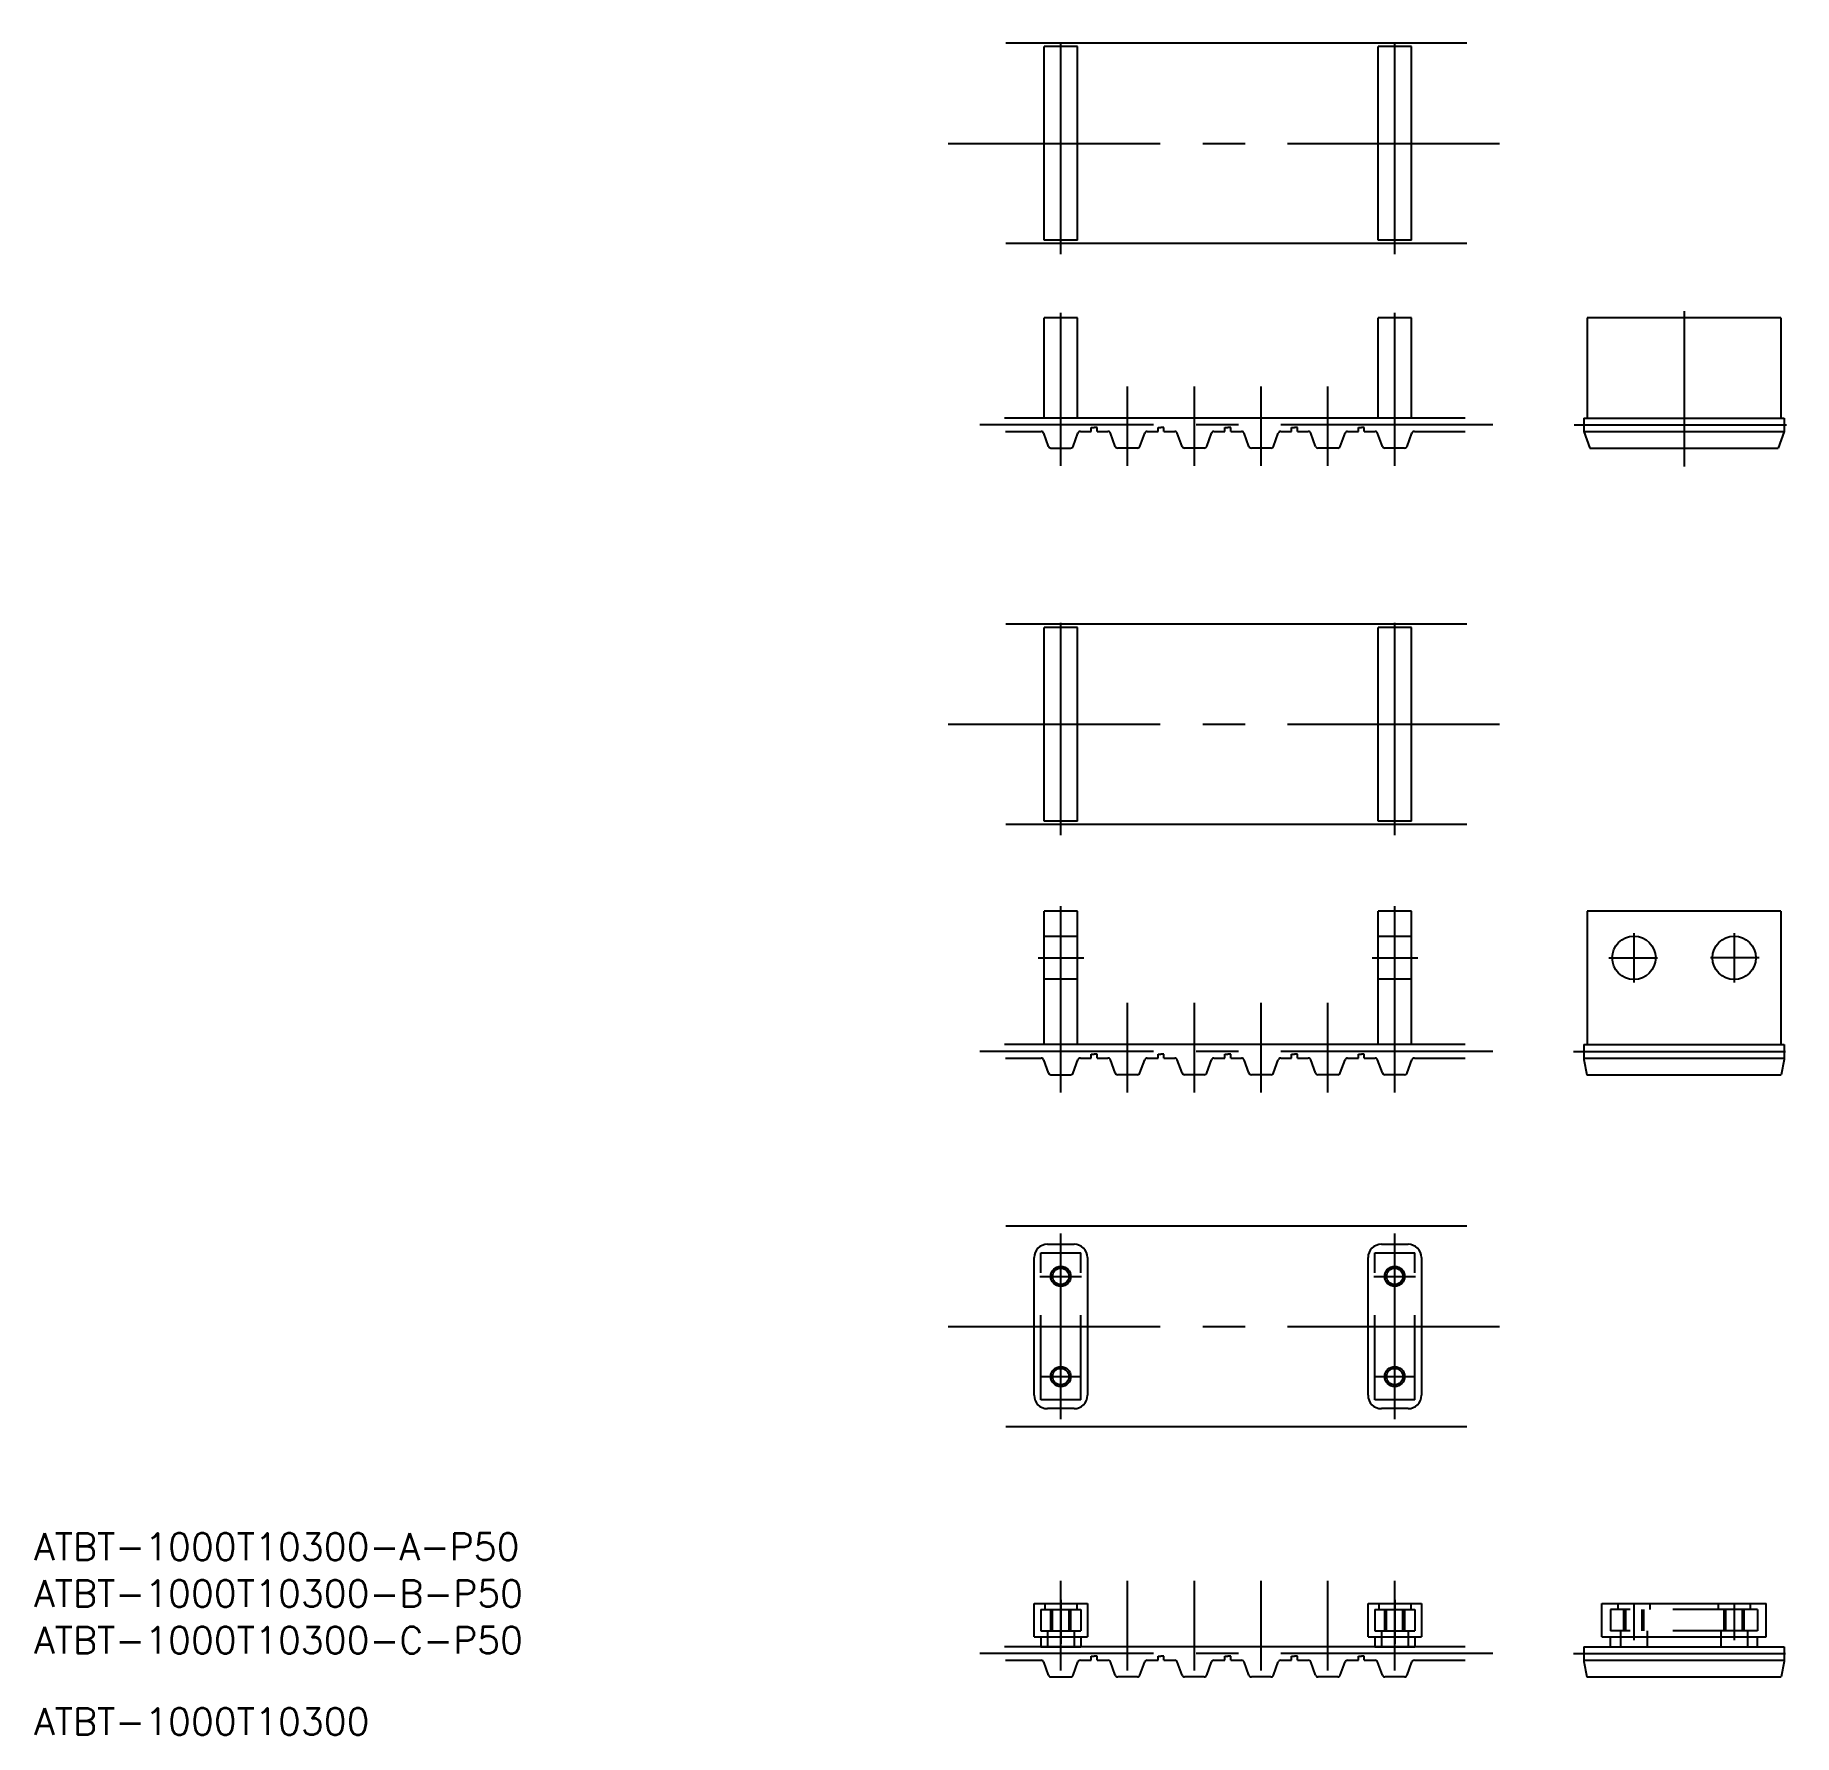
# Model space of a CAD drawing. Extents: x 337 to 600, y -115 to 140.
import ezdxf

# ---------------------------------------------------------------- set-up
doc = ezdxf.new("R2010")
doc.units = 0
doc.linetypes.add('CENTER', pattern=[50.8, 31.75, -6.35, 6.35, -6.35])
doc.linetypes.add('DASHED', pattern=[19.05, 12.7, -6.35])
doc.layers.get('0').update_dxf_attribs({"linetype": 'CONTINUOUS'})
doc.layers.add('CENTER', color=1, linetype='CENTER')
doc.styles.get("Standard").update_dxf_attribs({"font": 'txt', "bigfont": 'BIGFONT'})

msp = doc.modelspace()

# ---------------------------------------------------------------- linework, layer by layer
at = {"color": 7, "linetype": 'CONTINUOUS'}
for p, q in [((551.35, 138.35), (482.33, 138.35)), ((551.35, 108.35), (482.33, 108.35)), ((493.05, 108.85), (488.05, 108.85)), ((543.05, 108.85), (538.05, 108.85)), ((569.37, 97.24), (569.37, 82.24)), ((598.37, 97.24), (598.37, 82.24)), ((568.87, 82.24), (598.87, 82.24)), ((568.87, 82.24), (568.87, 80.24)), ((598.87, 82.24), (598.87, 80.24)), ((482.25, 80.24), (487.61, 80.24)), ((488.7, 78), (487.99, 79.98)), ((492.4, 78), (493.11, 79.98)), ((493.49, 80.24), (495.11, 80.24)), ((495.11, 80.24), (495.11, 80.83)), ((495.11, 80.83), (495.55, 80.83)), ((495.99, 80.83), (495.55, 80.83)), ((495.99, 80.24), (495.99, 80.83)), ((495.99, 80.24), (497.61, 80.24)), ((498.7, 78), (497.99, 79.98)), ((502.4, 78), (503.11, 79.98)), ((503.49, 80.24), (505.11, 80.24)), ((505.11, 80.24), (505.11, 80.83)), ((505.11, 80.83), (505.55, 80.83)), ((505.99, 80.83), (505.55, 80.83)), ((505.99, 80.24), (505.99, 80.83)), ((505.99, 80.24), (507.61, 80.24)), ((508.7, 78), (507.99, 79.98)), ((512.4, 78), (513.11, 79.98)), ((513.49, 80.24), (515.11, 80.24)), ((515.11, 80.24), (515.11, 80.83)), ((515.11, 80.83), (515.55, 80.83)), ((515.99, 80.83), (515.55, 80.83)), ((515.99, 80.83), (515.55, 80.83)), ((515.99, 80.24), (515.99, 80.83)), ((515.99, 80.24), (515.99, 80.83)), ((515.99, 80.24), (517.61, 80.24)), ((515.99, 80.24), (517.61, 80.24)), ((518.7, 78), (517.99, 79.98)), ((518.7, 78), (517.99, 79.98)), ((522.4, 78), (523.11, 79.98)), ((522.4, 78), (523.11, 79.98)), ((523.49, 80.24), (525.11, 80.24)), ((523.49, 80.24), (525.11, 80.24)), ((525.11, 80.24), (525.11, 80.83)), ((525.11, 80.83), (525.55, 80.83)), ((525.11, 80.24), (525.11, 80.83)), ((525.11, 80.83), (525.55, 80.83)), ((525.99, 80.83), (525.55, 80.83)), ((525.99, 80.83), (525.55, 80.83)), ((525.99, 80.24), (525.99, 80.83)), ((525.99, 80.24), (525.99, 80.83)), ((525.99, 80.24), (527.61, 80.24)), ((525.99, 80.24), (527.61, 80.24)), ((528.7, 78), (527.99, 79.98)), ((528.7, 78), (527.99, 79.98)), ((532.4, 78), (533.11, 79.98)), ((532.4, 78), (533.11, 79.98)), ((533.49, 80.24), (535.11, 80.24)), ((533.49, 80.24), (535.11, 80.24)), ((535.11, 80.24), (535.11, 80.83)), ((535.11, 80.83), (535.55, 80.83)), ((535.11, 80.24), (535.11, 80.83)), ((535.11, 80.83), (535.55, 80.83)), ((535.99, 80.83), (535.55, 80.83)), ((535.99, 80.24), (535.99, 80.83)), ((535.99, 80.24), (537.61, 80.24)), ((538.7, 78), (537.99, 79.98)), ((542.4, 78), (543.11, 79.98)), ((543.49, 80.24), (551.1, 80.24)), ((568.87, 80.24), (598.87, 80.24)), ((568.87, 80.24), (569.78, 77.74)), ((598.87, 80.24), (597.96, 77.74)), ((489.08, 77.74), (492.02, 77.74)), ((502.02, 77.74), (499.08, 77.74)), ((512.02, 77.74), (509.08, 77.74)), ((522.02, 77.74), (519.08, 77.74)), ((522.02, 77.74), (519.08, 77.74)), ((532.02, 77.74), (529.08, 77.74)), ((532.02, 77.74), (529.08, 77.74)), ((542.02, 77.74), (539.08, 77.74)), ((569.78, 77.74), (597.96, 77.74)), ((551.35, 51.41), (482.33, 51.41)), ((551.35, 21.41), (482.33, 21.41)), ((493.05, 21.91), (488.05, 21.91)), ((543.05, 21.91), (538.05, 21.91)), ((569.37, 8.45), (569.37, -11.55)), ((598.37, 8.45), (598.37, -11.55)), ((495.11, -13.55), (495.11, -12.96)), ((495.11, -12.96), (495.55, -12.96)), ((495.99, -12.96), (495.55, -12.96)), ((495.99, -13.55), (495.99, -12.96)), ((505.11, -13.55), (505.11, -12.96)), ((505.11, -12.96), (505.55, -12.96)), ((505.99, -12.96), (505.55, -12.96)), ((505.99, -13.55), (505.99, -12.96)), ((515.11, -13.55), (515.11, -12.96)), ((515.11, -12.96), (515.55, -12.96)), ((515.99, -12.96), (515.55, -12.96)), ((515.99, -12.96), (515.55, -12.96)), ((515.99, -13.55), (515.99, -12.96)), ((515.99, -13.55), (515.99, -12.96)), ((525.11, -13.55), (525.11, -12.96)), ((525.11, -12.96), (525.55, -12.96)), ((525.11, -13.55), (525.11, -12.96)), ((525.11, -12.96), (525.55, -12.96)), ((525.99, -12.96), (525.55, -12.96)), ((525.99, -12.96), (525.55, -12.96)), ((525.99, -13.55), (525.99, -12.96)), ((525.99, -13.55), (525.99, -12.96)), ((535.11, -13.55), (535.11, -12.96)), ((535.11, -12.96), (535.55, -12.96)), ((535.11, -13.55), (535.11, -12.96)), ((535.11, -12.96), (535.55, -12.96)), ((535.99, -12.96), (535.55, -12.96)), ((535.99, -13.55), (535.99, -12.96)), ((568.87, -11.55), (598.87, -11.55)), ((568.87, -11.55), (568.87, -13.75)), ((598.87, -11.55), (598.87, -13.75)), ((482.25, -13.55), (487.61, -13.55)), ((488.7, -15.79), (487.99, -13.81)), ((492.4, -15.79), (493.11, -13.81)), ((493.49, -13.55), (495.11, -13.55)), ((495.99, -13.55), (497.61, -13.55)), ((498.7, -15.79), (497.99, -13.81)), ((502.4, -15.79), (503.11, -13.81)), ((503.49, -13.55), (505.11, -13.55)), ((505.99, -13.55), (507.61, -13.55)), ((508.7, -15.79), (507.99, -13.81)), ((512.4, -15.79), (513.11, -13.81)), ((513.49, -13.55), (515.11, -13.55)), ((515.99, -13.55), (517.61, -13.55)), ((515.99, -13.55), (517.61, -13.55)), ((518.7, -15.79), (517.99, -13.81)), ((518.7, -15.79), (517.99, -13.81)), ((522.4, -15.79), (523.11, -13.81)), ((522.4, -15.79), (523.11, -13.81)), ((523.49, -13.55), (525.11, -13.55)), ((523.49, -13.55), (525.11, -13.55)), ((525.99, -13.55), (527.61, -13.55)), ((525.99, -13.55), (527.61, -13.55)), ((528.7, -15.79), (527.99, -13.81)), ((528.7, -15.79), (527.99, -13.81)), ((532.4, -15.79), (533.11, -13.81)), ((532.4, -15.79), (533.11, -13.81)), ((533.49, -13.55), (535.11, -13.55)), ((533.49, -13.55), (535.11, -13.55)), ((535.99, -13.55), (537.61, -13.55)), ((538.7, -15.79), (537.99, -13.81)), ((542.4, -15.79), (543.11, -13.81)), ((543.49, -13.55), (551.1, -13.55)), ((568.87, -13.55), (598.87, -13.55)), ((568.87, -13.75), (569.31, -16.05)), ((598.87, -13.75), (598.43, -16.05)), ((489.08, -16.05), (492.02, -16.05)), ((502.02, -16.05), (499.08, -16.05)), ((512.02, -16.05), (509.08, -16.05)), ((522.02, -16.05), (519.08, -16.05)), ((522.02, -16.05), (519.08, -16.05)), ((532.02, -16.05), (529.08, -16.05)), ((532.02, -16.05), (529.08, -16.05)), ((542.02, -16.05), (539.08, -16.05)), ((569.31, -16.05), (598.43, -16.05)), ((551.35, -38.73), (482.33, -38.73)), ((488.55, -41.43), (492.55, -41.43)), ((538.55, -41.43), (542.55, -41.43)), ((486.55, -64.03), (486.55, -43.43)), ((494.55, -43.43), (494.55, -64.03)), ((536.55, -64.03), (536.55, -43.43)), ((544.55, -43.43), (544.55, -64.03)), ((492.55, -66.03), (488.55, -66.03)), ((542.55, -66.03), (538.55, -66.03)), ((551.35, -68.73), (482.33, -68.73)), ((486.55, -95.19), (494.55, -95.19)), ((486.55, -100.19), (486.55, -95.19)), ((494.55, -95.19), (494.55, -100.19)), ((536.55, -95.19), (544.55, -95.19)), ((536.55, -100.19), (536.55, -95.19)), ((544.55, -95.19), (544.55, -100.19)), ((571.57, -95.19), (596.17, -95.19)), ((571.57, -100.19), (571.57, -95.19)), ((596.17, -100.19), (596.17, -95.19)), ((486.55, -100.19), (494.55, -100.19)), ((487.55, -100.19), (487.55, -101.69)), ((487.55, -101.69), (493.55, -101.69)), ((493.55, -100.19), (493.55, -101.69)), ((536.55, -100.19), (544.55, -100.19)), ((537.55, -100.19), (537.55, -101.69)), ((537.55, -101.69), (543.55, -101.69)), ((543.55, -100.19), (543.55, -101.69)), ((568.87, -101.69), (598.87, -101.69)), ((568.87, -101.69), (568.87, -103.89)), ((571.57, -100.19), (596.17, -100.19)), ((572.87, -101.69), (572.87, -100.19)), ((572.87, -101.69), (594.87, -101.69)), ((594.87, -101.69), (594.87, -100.19)), ((598.87, -101.69), (598.87, -103.89)), ((482.25, -103.69), (487.61, -103.69)), ((488.7, -105.93), (487.99, -103.95)), ((492.4, -105.93), (493.11, -103.95)), ((493.49, -103.69), (495.11, -103.69)), ((495.11, -103.69), (495.11, -103.1)), ((495.11, -103.1), (495.55, -103.1)), ((495.99, -103.1), (495.55, -103.1)), ((495.99, -103.69), (495.99, -103.1)), ((495.99, -103.69), (497.61, -103.69)), ((498.7, -105.93), (497.99, -103.95)), ((502.4, -105.93), (503.11, -103.95)), ((503.49, -103.69), (505.11, -103.69)), ((505.11, -103.69), (505.11, -103.1)), ((505.11, -103.1), (505.55, -103.1)), ((505.99, -103.1), (505.55, -103.1)), ((505.99, -103.69), (505.99, -103.1)), ((505.99, -103.69), (507.61, -103.69)), ((508.7, -105.93), (507.99, -103.95)), ((512.4, -105.93), (513.11, -103.95)), ((513.49, -103.69), (515.11, -103.69)), ((515.11, -103.69), (515.11, -103.1)), ((515.11, -103.1), (515.55, -103.1)), ((515.99, -103.1), (515.55, -103.1)), ((515.99, -103.1), (515.55, -103.1)), ((515.99, -103.69), (515.99, -103.1)), ((515.99, -103.69), (515.99, -103.1)), ((515.99, -103.69), (517.61, -103.69)), ((515.99, -103.69), (517.61, -103.69)), ((518.7, -105.93), (517.99, -103.95)), ((518.7, -105.93), (517.99, -103.95)), ((522.4, -105.93), (523.11, -103.95)), ((522.4, -105.93), (523.11, -103.95)), ((523.49, -103.69), (525.11, -103.69)), ((523.49, -103.69), (525.11, -103.69)), ((525.11, -103.69), (525.11, -103.1)), ((525.11, -103.1), (525.55, -103.1)), ((525.11, -103.69), (525.11, -103.1)), ((525.11, -103.1), (525.55, -103.1)), ((525.99, -103.1), (525.55, -103.1)), ((525.99, -103.1), (525.55, -103.1)), ((525.99, -103.69), (525.99, -103.1)), ((525.99, -103.69), (525.99, -103.1)), ((525.99, -103.69), (527.61, -103.69)), ((525.99, -103.69), (527.61, -103.69)), ((528.7, -105.93), (527.99, -103.95)), ((528.7, -105.93), (527.99, -103.95)), ((532.4, -105.93), (533.11, -103.95)), ((532.4, -105.93), (533.11, -103.95)), ((533.49, -103.69), (535.11, -103.69)), ((533.49, -103.69), (535.11, -103.69)), ((535.11, -103.69), (535.11, -103.1)), ((535.11, -103.1), (535.55, -103.1)), ((535.11, -103.69), (535.11, -103.1)), ((535.11, -103.1), (535.55, -103.1)), ((535.99, -103.1), (535.55, -103.1)), ((535.99, -103.69), (535.99, -103.1)), ((535.99, -103.69), (537.61, -103.69)), ((538.7, -105.93), (537.99, -103.95)), ((542.4, -105.93), (543.11, -103.95)), ((543.49, -103.69), (551.1, -103.69)), ((568.87, -103.69), (598.87, -103.69)), ((568.87, -103.89), (569.31, -106.19)), ((598.87, -103.89), (598.43, -106.19)), ((489.08, -106.19), (492.02, -106.19)), ((502.02, -106.19), (499.08, -106.19)), ((512.02, -106.19), (509.08, -106.19)), ((522.02, -106.19), (519.08, -106.19)), ((522.02, -106.19), (519.08, -106.19)), ((532.02, -106.19), (529.08, -106.19)), ((532.02, -106.19), (529.08, -106.19)), ((542.02, -106.19), (539.08, -106.19)), ((569.31, -106.19), (598.43, -106.19))]:
    msp.add_line(p, q, dxfattribs=at)
at = {"color": 3, "linetype": 'DASHED'}
for p, q in [((493.05, 4.66), (488.05, 4.66)), ((543.05, 4.66), (538.05, 4.66)), ((493.05, -1.76), (488.05, -1.76)), ((543.05, -1.76), (538.05, -1.76)), ((487.55, -42.73), (493.55, -42.73)), ((487.55, -64.73), (487.55, -42.73)), ((493.55, -64.73), (493.55, -42.73)), ((537.55, -42.73), (543.55, -42.73)), ((537.55, -64.73), (537.55, -42.73)), ((543.55, -64.73), (543.55, -42.73)), ((493.55, -64.73), (487.55, -64.73)), ((543.55, -64.73), (537.55, -64.73)), ((487.55, -96.09), (487.55, -99.29)), ((487.55, -96.09), (493.55, -96.09)), ((488.15, -95.19), (488.15, -96.09)), ((489.05, -99.29), (489.05, -96.09)), ((489.32, -99.29), (489.32, -96.09)), ((491.78, -99.29), (491.78, -96.09)), ((492.05, -99.29), (492.05, -96.09)), ((492.95, -95.19), (492.95, -96.09)), ((493.55, -96.09), (493.55, -99.29)), ((537.55, -96.09), (537.55, -99.29)), ((537.55, -96.09), (543.55, -96.09)), ((538.15, -95.19), (538.15, -96.09)), ((539.05, -99.29), (539.05, -96.09)), ((539.32, -99.29), (539.32, -96.09)), ((541.78, -99.29), (541.78, -96.09)), ((542.05, -99.29), (542.05, -96.09)), ((542.95, -95.19), (542.95, -96.09)), ((543.55, -96.09), (543.55, -99.29)), ((594.87, -96.09), (572.87, -96.09)), ((572.87, -96.09), (572.87, -99.29)), ((573.96, -95.19), (573.96, -96.09)), ((574.86, -99.29), (574.86, -96.09)), ((575.13, -99.29), (575.13, -96.09)), ((577.59, -99.29), (577.59, -96.09)), ((577.86, -99.29), (577.86, -96.09)), ((578.76, -95.19), (578.76, -96.09)), ((588.97, -95.19), (588.97, -96.09)), ((589.87, -99.29), (589.87, -96.09)), ((590.14, -99.29), (590.14, -96.09)), ((592.6, -99.29), (592.6, -96.09)), ((592.87, -99.29), (592.87, -96.09)), ((593.77, -95.19), (593.77, -96.09)), ((594.87, -96.09), (594.87, -99.29)), ((487.55, -99.29), (493.55, -99.29)), ((488.55, -99.39), (488.55, -101.69)), ((492.55, -99.39), (492.55, -101.69)), ((537.55, -99.29), (543.55, -99.29)), ((538.55, -99.39), (538.55, -101.69)), ((542.55, -99.39), (542.55, -101.69)), ((594.87, -99.29), (572.87, -99.29)), ((574.36, -99.29), (574.36, -101.69)), ((578.36, -99.29), (578.36, -101.69)), ((589.37, -99.29), (589.37, -101.69)), ((593.37, -99.29), (593.37, -101.69))]:
    msp.add_line(p, q, dxfattribs=at)
at = {"color": 7, "linetype": 'CONTINUOUS'}
for centre, radius in [((576.37, 1.45), 3.25), ((591.37, 1.45), 3.25), ((490.55, -46.23), 1.23), ((540.55, -46.23), 1.23), ((490.55, -61.23), 1.23), ((540.55, -61.23), 1.23)]:
    msp.add_circle(centre, radius, dxfattribs=at)
at = {"color": 3, "linetype": 'CONTINUOUS'}
for centre in [(490.55, -46.23), (540.55, -46.23), (490.55, -61.23), (540.55, -61.23)]:
    msp.add_circle(centre, 1.5, dxfattribs=at)
at = {"color": 7, "linetype": 'CONTINUOUS'}
for centre, radius, start, end in [((487.61, 79.84), 0.4, 20, 90), ((493.49, 79.84), 0.4, 90, 160), ((497.61, 79.84), 0.4, 20, 90), ((503.49, 79.84), 0.4, 90, 160), ((507.61, 79.84), 0.4, 20, 90), ((513.49, 79.84), 0.4, 90, 160), ((517.61, 79.84), 0.4, 20, 90), ((517.61, 79.84), 0.4, 20, 90), ((523.49, 79.84), 0.4, 90, 160), ((523.49, 79.84), 0.4, 90, 160), ((527.61, 79.84), 0.4, 20, 90), ((527.61, 79.84), 0.4, 20, 90), ((533.49, 79.84), 0.4, 90, 160), ((533.49, 79.84), 0.4, 90, 160), ((537.61, 79.84), 0.4, 20, 90), ((543.49, 79.84), 0.4, 90, 160), ((489.08, 78.14), 0.4, 200, 270), ((492.02, 78.14), 0.4, 270, 340), ((499.08, 78.14), 0.4, 200, 270), ((502.02, 78.14), 0.4, 270, 340), ((509.08, 78.14), 0.4, 200, 270), ((512.02, 78.14), 0.4, 270, 340), ((519.08, 78.14), 0.4, 200, 270), ((519.08, 78.14), 0.4, 200, 270), ((522.02, 78.14), 0.4, 270, 340), ((522.02, 78.14), 0.4, 270, 340), ((529.08, 78.14), 0.4, 200, 270), ((529.08, 78.14), 0.4, 200, 270), ((532.02, 78.14), 0.4, 270, 340), ((532.02, 78.14), 0.4, 270, 340), ((539.08, 78.14), 0.4, 200, 270), ((542.02, 78.14), 0.4, 270, 340), ((487.61, -13.95), 0.4, 20, 90), ((489.08, -15.65), 0.4, 200, 270), ((492.02, -15.65), 0.4, 270, 340), ((493.49, -13.95), 0.4, 90, 160), ((497.61, -13.95), 0.4, 20, 90), ((499.08, -15.65), 0.4, 200, 270), ((502.02, -15.65), 0.4, 270, 340), ((503.49, -13.95), 0.4, 90, 160), ((507.61, -13.95), 0.4, 20, 90), ((509.08, -15.65), 0.4, 200, 270), ((512.02, -15.65), 0.4, 270, 340), ((513.49, -13.95), 0.4, 90, 160), ((517.61, -13.95), 0.4, 20, 90), ((517.61, -13.95), 0.4, 20, 90), ((519.08, -15.65), 0.4, 200, 270), ((519.08, -15.65), 0.4, 200, 270), ((522.02, -15.65), 0.4, 270, 340), ((522.02, -15.65), 0.4, 270, 340), ((523.49, -13.95), 0.4, 90, 160), ((523.49, -13.95), 0.4, 90, 160), ((527.61, -13.95), 0.4, 20, 90), ((527.61, -13.95), 0.4, 20, 90), ((529.08, -15.65), 0.4, 200, 270), ((529.08, -15.65), 0.4, 200, 270), ((532.02, -15.65), 0.4, 270, 340), ((532.02, -15.65), 0.4, 270, 340), ((533.49, -13.95), 0.4, 90, 160), ((533.49, -13.95), 0.4, 90, 160), ((537.61, -13.95), 0.4, 20, 90), ((539.08, -15.65), 0.4, 200, 270), ((542.02, -15.65), 0.4, 270, 340), ((543.49, -13.95), 0.4, 90, 160), ((488.55, -43.43), 2, 90, 180), ((492.55, -43.43), 2, 0, 90), ((538.55, -43.43), 2, 90, 180), ((542.55, -43.43), 2, 0, 90), ((488.55, -64.03), 2, 180, 270), ((492.55, -64.03), 2, 270, 0), ((538.55, -64.03), 2, 180, 270), ((542.55, -64.03), 2, 270, 0), ((487.61, -104.09), 0.4, 20, 90), ((493.49, -104.09), 0.4, 90, 160), ((497.61, -104.09), 0.4, 20, 90), ((503.49, -104.09), 0.4, 90, 160), ((507.61, -104.09), 0.4, 20, 90), ((513.49, -104.09), 0.4, 90, 160), ((517.61, -104.09), 0.4, 20, 90), ((517.61, -104.09), 0.4, 20, 90), ((523.49, -104.09), 0.4, 90, 160), ((523.49, -104.09), 0.4, 90, 160), ((527.61, -104.09), 0.4, 20, 90), ((527.61, -104.09), 0.4, 20, 90), ((533.49, -104.09), 0.4, 90, 160), ((533.49, -104.09), 0.4, 90, 160), ((537.61, -104.09), 0.4, 20, 90), ((543.49, -104.09), 0.4, 90, 160), ((489.08, -105.79), 0.4, 200, 270), ((492.02, -105.79), 0.4, 270, 340), ((499.08, -105.79), 0.4, 200, 270), ((502.02, -105.79), 0.4, 270, 340), ((509.08, -105.79), 0.4, 200, 270), ((512.02, -105.79), 0.4, 270, 340), ((519.08, -105.79), 0.4, 200, 270), ((519.08, -105.79), 0.4, 200, 270), ((522.02, -105.79), 0.4, 270, 340), ((522.02, -105.79), 0.4, 270, 340), ((529.08, -105.79), 0.4, 200, 270), ((529.08, -105.79), 0.4, 200, 270), ((532.02, -105.79), 0.4, 270, 340), ((532.02, -105.79), 0.4, 270, 340), ((539.08, -105.79), 0.4, 200, 270), ((542.02, -105.79), 0.4, 270, 340)]:
    msp.add_arc(centre, radius, start, end, dxfattribs=at)
at = {"layer": 'CENTER', "color": 7, "linetype": 'CONTINUOUS'}
for p, q in [((493.05, 137.85), (488.05, 137.85)), ((488.05, 108.85), (488.05, 137.85)), ((493.05, 108.85), (493.05, 137.85)), ((543.05, 137.85), (538.05, 137.85)), ((538.05, 108.85), (538.05, 137.85)), ((543.05, 108.85), (543.05, 137.85)), ((488.05, 82.24), (488.05, 97.24)), ((493.05, 97.24), (488.05, 97.24)), ((493.05, 82.24), (493.05, 97.24)), ((543.05, 97.24), (538.05, 97.24)), ((538.05, 82.24), (538.05, 97.24)), ((543.05, 82.24), (543.05, 97.24)), ((598.37, 97.24), (569.37, 97.24)), ((551.08, 82.24), (482.11, 82.24)), ((493.05, 50.91), (488.05, 50.91)), ((488.05, 21.91), (488.05, 50.91)), ((493.05, 21.91), (493.05, 50.91)), ((543.05, 50.91), (538.05, 50.91)), ((538.05, 21.91), (538.05, 50.91)), ((543.05, 21.91), (543.05, 50.91)), ((493.05, 8.45), (488.05, 8.45)), ((488.05, -11.55), (488.05, 8.45)), ((493.05, -11.55), (493.05, 8.45)), ((543.05, 8.45), (538.05, 8.45)), ((538.05, -11.55), (538.05, 8.45)), ((543.05, -11.55), (543.05, 8.45)), ((598.37, 8.45), (569.37, 8.45)), ((551.08, -11.55), (482.11, -11.55)), ((551.08, -101.69), (482.11, -101.69))]:
    msp.add_line(p, q, dxfattribs=at)
at = {"layer": 'CENTER', "color": 1, "linetype": 'CENTER'}
for p, q in [((490.55, 106.77), (490.55, 139.55)), ((540.55, 106.77), (540.55, 139.55)), ((473.7, 123.35), (559.98, 123.35)), ((490.55, 75.1), (490.55, 97.99)), ((540.55, 75.1), (540.55, 97.99)), ((583.87, 98.22), (583.87, 74.99)), ((500.55, 75.1), (500.55, 86.95)), ((510.55, 75.1), (510.55, 86.95)), ((520.55, 75.1), (520.55, 86.95)), ((520.55, 75.1), (520.55, 86.95)), ((530.55, 75.1), (530.55, 86.95)), ((530.55, 75.1), (530.55, 86.95)), ((555.25, 81.24), (478.44, 81.24)), ((567.44, 81.24), (600.31, 81.24)), ((490.55, 19.83), (490.55, 52.61)), ((540.55, 19.83), (540.55, 52.61)), ((473.7, 36.41), (559.98, 36.41)), ((490.55, -18.69), (490.55, 9.2)), ((490.55, -17.54), (490.55, 8.05)), ((540.55, -18.69), (540.55, 9.2)), ((576.37, 5.16), (576.37, -2.27)), ((591.37, 5.16), (591.37, -2.27)), ((487.15, 1.45), (493.99, 1.45)), ((537.15, 1.45), (543.99, 1.45)), ((572.63, 1.45), (579.91, 1.45)), ((595.12, 1.45), (587.84, 1.45)), ((500.55, -18.69), (500.55, -5.29)), ((510.55, -18.69), (510.55, -5.29)), ((520.55, -18.69), (520.55, -5.29)), ((520.55, -18.69), (520.55, -5.29)), ((530.55, -18.69), (530.55, -5.29)), ((530.55, -18.69), (530.55, -5.29)), ((555.25, -12.55), (478.44, -12.55)), ((567.33, -12.55), (600.2, -12.55)), ((490.55, -67.61), (490.55, -39.84)), ((490.55, -67.53), (490.55, -39.93)), ((540.55, -67.61), (540.55, -39.84)), ((540.55, -67.53), (540.55, -39.93)), ((487.43, -46.23), (493.67, -46.23)), ((537.43, -46.23), (543.67, -46.23)), ((473.7, -53.73), (559.98, -53.73)), ((485.87, -53.73), (495.23, -53.73)), ((535.87, -53.73), (545.23, -53.73)), ((487.43, -61.23), (493.67, -61.23)), ((537.43, -61.23), (543.67, -61.23)), ((490.55, -105.21), (490.55, -91.81)), ((500.55, -105.21), (500.55, -91.81)), ((510.55, -105.21), (510.55, -91.81)), ((520.55, -105.21), (520.55, -91.81)), ((520.55, -105.21), (520.55, -91.81)), ((530.55, -105.21), (530.55, -91.81)), ((530.55, -105.21), (530.55, -91.81)), ((540.55, -105.21), (540.55, -91.81)), ((490.55, -94.64), (490.55, -101.24)), ((540.55, -94.64), (540.55, -101.24)), ((576.36, -95.19), (576.36, -100.69)), ((591.37, -95.19), (591.37, -100.69)), ((555.25, -102.69), (478.44, -102.69)), ((567.33, -102.69), (600.2, -102.69))]:
    msp.add_line(p, q, dxfattribs=at)

# ---------------------------------------------------------------- texts
at = {"color": 7, "linetype": 'CONTINUOUS'}
for s, p in [('ATBT-1000T10300-A-P50', (336.82, -88.69)), ('ATBT-1000T10300-B-P50', (336.82, -95.69)), ('ATBT-1000T10300-C-P50', (336.82, -102.69)), ('ATBT-1000T10300', (336.82, -114.85))]:
    msp.add_text(s, height=4, dxfattribs=at).set_placement(p)

doc.saveas('drawing.dxf')
